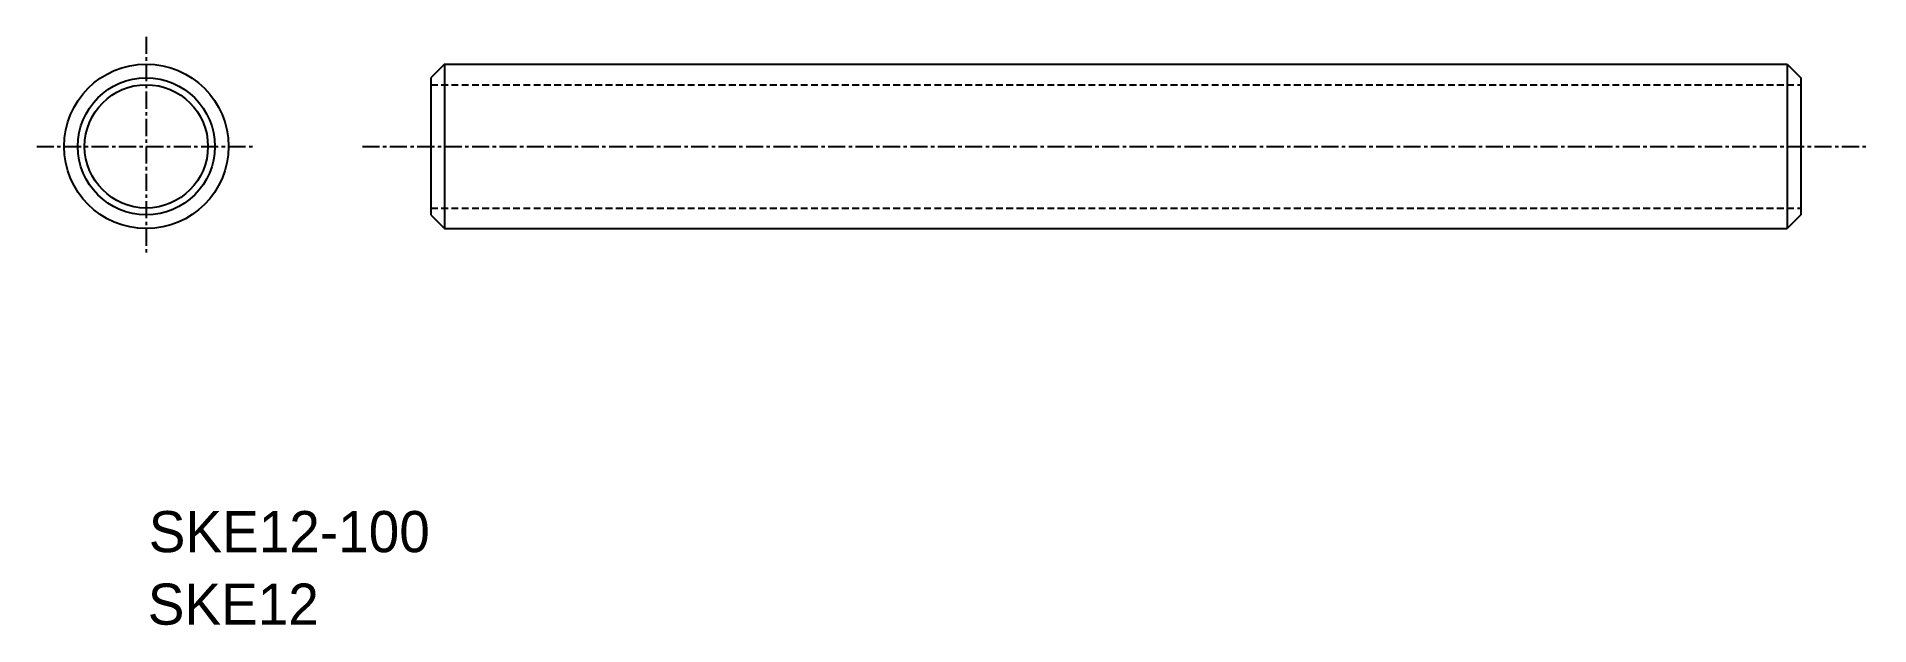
# Model space of a CAD drawing. Extents: x -113 to 20, y 55 to 98.
import ezdxf

# ---------------------------------------------------------------- set-up
doc = ezdxf.new("R2010")
doc.units = 0
doc.linetypes.add('CENTER', pattern=[2, 1.25, -0.25, 0.25, -0.25])
doc.linetypes.add('DASHED', pattern=[0.75, 0.5, -0.25])
doc.layers.get('0').update_dxf_attribs({"linetype": 'CONTINUOUS'})
doc.layers.add('CENTER', color=1, linetype='CENTER')

msp = doc.modelspace()

# ---------------------------------------------------------------- linework, layer by layer
at = {"color": 7, "linetype": 'CONTINUOUS'}
for p, q in [((-83.63, 95.79), (-84.63, 94.79)), ((-83.63, 95.79), (14.37, 95.79)), ((-83.63, 95.79), (-83.63, 83.79)), ((14.37, 95.79), (14.37, 83.79)), ((14.37, 95.79), (14.37, 83.79)), ((14.37, 95.79), (15.37, 94.79)), ((-84.63, 94.79), (-84.63, 84.79)), ((15.37, 94.79), (15.37, 84.79)), ((-84.63, 84.79), (-83.63, 83.79)), ((15.37, 84.79), (14.37, 83.79)), ((14.87, 84.29), (14.37, 83.79)), ((-83.63, 83.79), (14.37, 83.79))]:
    msp.add_line(p, q, dxfattribs=at)
at = {"color": 3, "linetype": 'DASHED'}
for p, q in [((-84.63, 94.29), (15.37, 94.29)), ((-84.63, 85.29), (15.37, 85.29))]:
    msp.add_line(p, q, dxfattribs=at)
at = {"color": 7, "linetype": 'CONTINUOUS'}
for radius in [6, 5, 4.5]:
    msp.add_circle((-105.41, 89.79), radius, dxfattribs=at)
at = {"layer": 'CENTER', "color": 1, "linetype": 'CENTER'}
for p, q in [((-105.41, 97.79), (-105.41, 81.79)), ((-113.41, 89.79), (-97.41, 89.79)), ((-89.63, 89.79), (20.37, 89.79))]:
    msp.add_line(p, q, dxfattribs=at)

# ---------------------------------------------------------------- texts
at = {"color": 7, "linetype": 'CONTINUOUS'}
for s, p in [('SKE12-100', (-105.23, 60.18)), ('SKE12', (-105.3, 54.89))]:
    msp.add_text(s, height=3, dxfattribs=at).set_placement(p)

doc.saveas('drawing.dxf')
